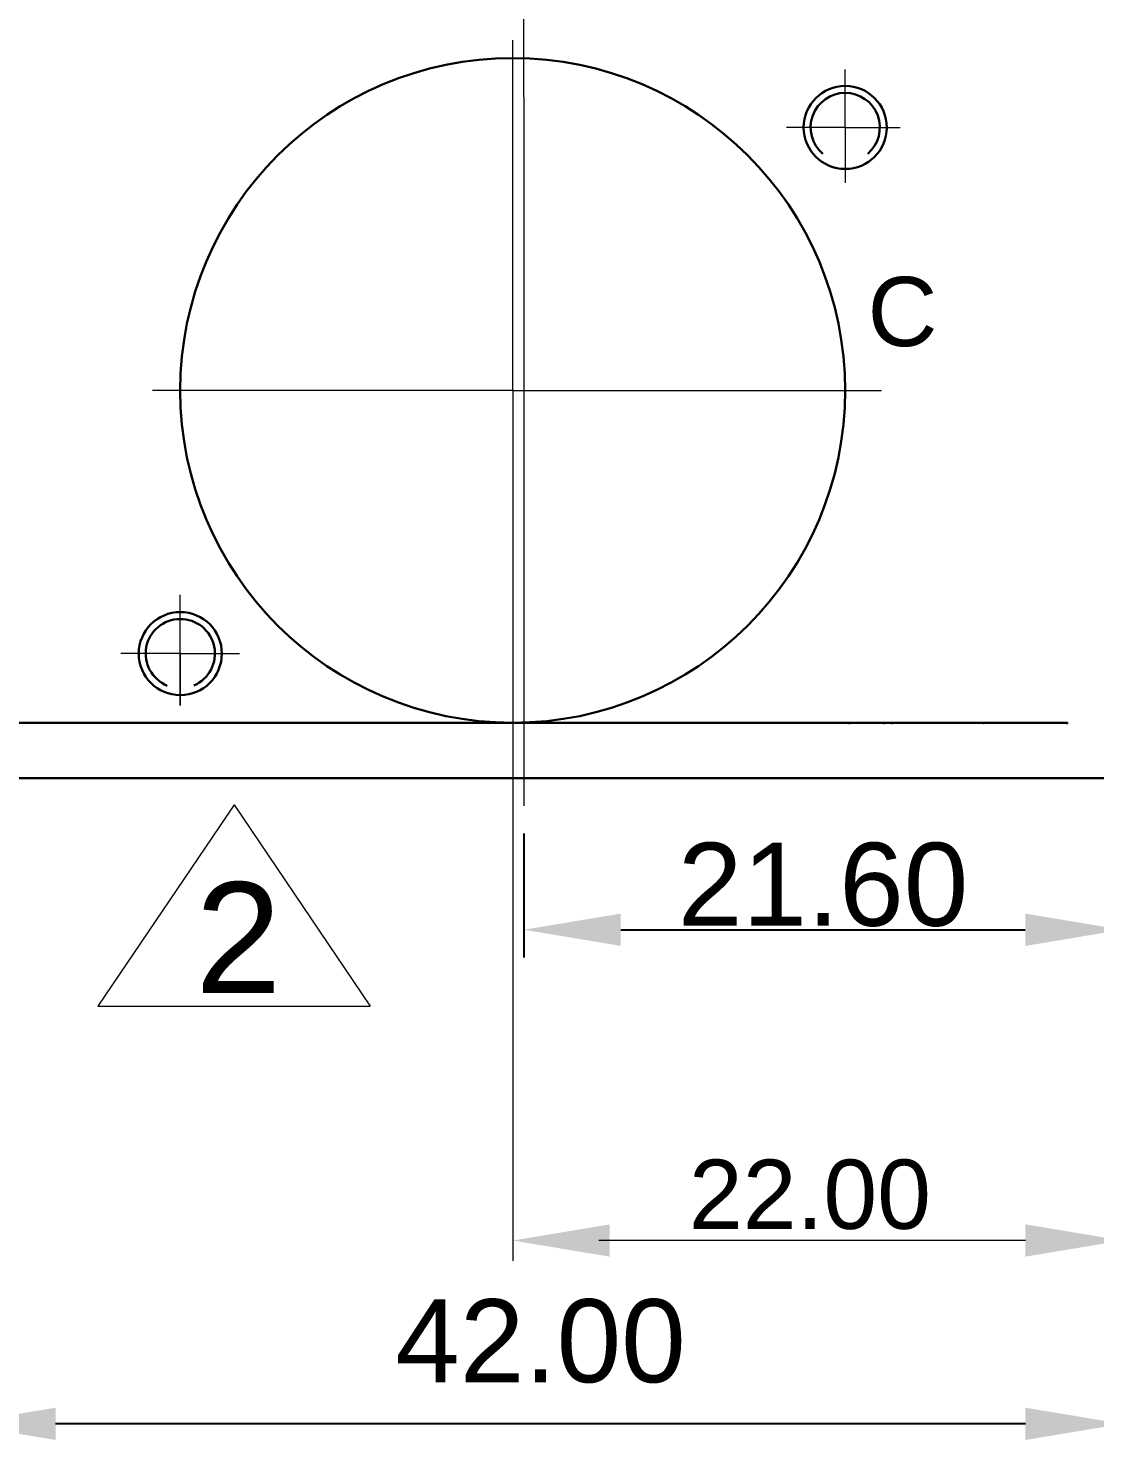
# Model space of a CAD drawing. Extents: x 23 to 957, y -67 to 697.
# Drawn here: x 119.6 to 158.1, y 52.2 to 103.6 of the extents above; entities that cross this region are included whole.
import ezdxf
from ezdxf.enums import TextEntityAlignment as Align

# ---------------------------------------------------------------- set-up
doc = ezdxf.new("R2010")
doc.units = 0
doc.header["$MEASUREMENT"] = 0
doc.layers.get('0').update_dxf_attribs({"linetype": 'CONTINUOUS'})
doc.layers.get('DEFPOINTS').update_dxf_attribs({"linetype": 'CONTINUOUS'})
doc.layers.add('DIM', color=1, linetype='CONTINUOUS', lineweight=13)
doc.layers.add('EMNE', color=3, linetype='CONTINUOUS', lineweight=30)
doc.styles.get("Standard").update_dxf_attribs({"font": 'ARIAL.TTF'})
doc.dimstyles.get("Standard").update_dxf_attribs({"dimtxt": 0.18, "dimasz": 0.18, "dimexe": 0.18, "dimexo": 0.0625, "dimgap": 0.09, "dimtad": 0, "dimtih": 1, "dimtoh": 1, "dimdec": 4, "dimzin": 0, "dimdsep": 46, "dimtxsty": 'Standard', "dimcen": 0.09, "dimadec": 0, "dimazin": 0, "dimtfac": 1, "dimtdec": 4, "dimtofl": 0, "dimtmove": 0, "dimatfit": 3, "dimfxl": 0, "dimtolj": 1, "dimtzin": 0, "dimarcsym": 0})

# ---------------------------------------------------------------- blocks, each defined once
blk = doc.blocks.new('*D40')
at = {"color": 0, "linetype": 'ByBlock'}
for p, q in [((113.074, 75.527), (113.074, 52.213)), ((155.074, 75.527), (155.074, 52.213)), ((151.574, 53.213), (116.574, 53.213))]:
    blk.add_line(p, q, dxfattribs=at)
for points in [[(116.574, 53.796), (116.574, 52.63), (113.074, 53.213)], [(151.574, 53.796), (151.574, 52.63), (155.074, 53.213)]]:
    blk.add_solid(points, dxfattribs=at)
at = {"layer": 'DEFPOINTS', "color": 0, "linetype": 'ByBlock'}
for p in [(113.074, 76.527), (155.074, 76.527), (113.074, 53.213)]:
    blk.add_point(p, dxfattribs=at)
at = {"color": 0, "linetype": 'ByBlock'}
blk.add_text('42.00', height=3, dxfattribs=at).set_placement((134.074, 56.213), align=Align.MIDDLE_CENTER)
blk = doc.blocks.new('*D80')
at = {"layer": 'DEFPOINTS', "color": 0}
for p in [(159.073, 144.363), (144.563, 143.605), (159.073, 76.527)]:
    blk.add_point(p, dxfattribs=at)
at = {"layer": 'DIM', "color": 0, "lineweight": -2}
for p, q in [((144.563, 144.605), (144.563, 145.363)), ((159.073, 77.527), (159.073, 145.363)), ((141.063, 144.363), (137.563, 144.363)), ((162.573, 144.363), (166.073, 144.363))]:
    blk.add_line(p, q, dxfattribs=at)
at = {"layer": 'DIM', "color": 0}
for points in [[(141.063, 144.946), (141.063, 143.779), (144.563, 144.363)], [(162.573, 144.946), (162.573, 143.779), (159.073, 144.363)]]:
    blk.add_solid(points, dxfattribs=at)
at = {"layer": 'DIM', "color": 0, "insert": (151.281, 144.854), "char_height": 3, "attachment_point": 5}
blk.add_mtext('\\A1;14.51', dxfattribs=at)
blk = doc.blocks.new('*D81')
at = {"layer": 'DEFPOINTS', "color": 0}
for p in [(159.073, 250.819), (127.963, 235.897), (159.073, 76.527)]:
    blk.add_point(p, dxfattribs=at)
at = {"layer": 'DIM', "color": 0, "lineweight": -2}
for p, q in [((127.963, 236.897), (127.963, 251.819)), ((159.073, 77.527), (159.073, 251.819)), ((131.463, 250.819), (155.573, 250.819))]:
    blk.add_line(p, q, dxfattribs=at)
at = {"layer": 'DIM', "color": 0}
for points in [[(131.463, 251.402), (131.463, 250.236), (127.963, 250.819)], [(155.573, 251.402), (155.573, 250.236), (159.073, 250.819)]]:
    blk.add_solid(points, dxfattribs=at)
at = {"layer": 'DIM', "color": 0, "insert": (150.161, 253.036), "char_height": 3, "attachment_point": 5}
blk.add_mtext('\\A1;31.11', dxfattribs=at)
blk = doc.blocks.new('*D91')
at = {"layer": 'DEFPOINTS', "color": 0}
for p in [(159.073, 76.527), (137.473, 75.527), (159.073, 71.055)]:
    blk.add_point(p, dxfattribs=at)
at = {"layer": 'DIM', "color": 0, "lineweight": -2}
for p, q in [((159.073, 75.527), (159.073, 70.055)), ((137.473, 74.527), (137.473, 70.055)), ((140.973, 71.055), (155.573, 71.055))]:
    blk.add_line(p, q, dxfattribs=at)
at = {"layer": 'DIM', "color": 0}
for points in [[(140.973, 71.638), (140.973, 70.471), (137.473, 71.055)], [(155.573, 71.638), (155.573, 70.471), (159.073, 71.055)]]:
    blk.add_solid(points, dxfattribs=at)
at = {"layer": 'DIM', "color": 0, "insert": (148.273, 72.676), "char_height": 3, "attachment_point": 5}
blk.add_mtext('\\A1;21.60', dxfattribs=at)

msp = doc.modelspace()

# ---------------------------------------------------------------- linework, layer by layer
at = {"layer": 'DEFPOINTS', "color": 0, "linetype": 'ByBlock'}
msp.add_point((138.07412, 76.52671), dxfattribs=at)
at = {"layer": 'DIM'}
for p, q in [((137.47282, 101.13), (137.47282, 127.56096)), ((137.07, 90.53), (137.07, 103.17329)), ((149.07282, 100.02671), (149.07282, 102.12465)), ((137.47282, 101.13), (137.47282, 75.52671)), ((149.07282, 100.02671), (146.95426, 100.02671)), ((149.07282, 100.02671), (149.07282, 98.02538)), ((149.07282, 100.02671), (151.05507, 100.02671)), ((137.07, 90.53), (124.066, 90.53)), ((137.07, 90.53), (137.07, 74.97281)), ((137.07, 90.53), (150.3875, 90.53)), ((125.07282, 81.02671), (125.07282, 83.15363)), ((125.07282, 81.02671), (122.92158, 81.02671)), ((125.07282, 81.02671), (125.07282, 79.1497)), ((125.07282, 79.1497), (125.07282, 81.02671)), ((125.07282, 81.02671), (127.21313, 81.02671)), ((127.01605, 75.56029), (122.1008, 68.30171)), ((127.01605, 75.56029), (131.93129, 68.30171)), ((122.1008, 68.30171), (131.93129, 68.30171))]:
    msp.add_line(p, q, dxfattribs=at)
at = {"layer": 'DIM', "color": 1, "linetype": 'ByBlock'}
for p, q in [((137.07412, 75.52671), (137.07412, 59.10307)), ((155.57412, 59.83317), (140.18069, 59.83317))]:
    msp.add_line(p, q, dxfattribs=at)
for points in [[(140.57412, 60.4165), (140.57412, 59.24984), (137.07412, 59.83317)], [(155.57412, 60.4165), (155.57412, 59.24984), (159.07412, 59.83317)]]:
    msp.add_solid(points, dxfattribs=at)
at = {"layer": 'EMNE'}
for p, q in [((117.07282, 78.52671), (157.07282, 78.52671)), ((117.07282, 76.52671), (159.07282, 76.52671))]:
    msp.add_line(p, q, dxfattribs=at)
for centre, radius in [((137.07, 90.53), 12), ((149.07282, 100.02671), 1.5), ((125.07282, 81.02671), 1.5)]:
    msp.add_circle(centre, radius, dxfattribs=at)
for centre, start, end in [((149.07282, 100.02671), 310.487852, 229.693817), ((125.07282, 81.02671), 293.127718, 247.906508)]:
    msp.add_arc(centre, 1.25, start, end, dxfattribs=at)
at = {"layer": 'EMNE', "color": 0, "linetype": 'ByBlock'}
for p in [(149.22282, 78.52671), (150.47282, 78.52671), (150.77282, 78.52671), (154.07282, 78.52671), (157.07282, 78.52671), (157.07282, 78.52671), (157.07282, 78.52671), (157.07282, 78.52671)]:
    msp.add_point(p, dxfattribs=at)

# ---------------------------------------------------------------- texts
at = {"layer": 'DIM'}
for s, height, p in [('C', 2.5, (149.87872, 92.13057)), ('2', 4, (125.61169, 68.77001)), ('22.00', 2.5, (143.43029, 60.25338))]:
    msp.add_text(s, height=height, dxfattribs=at).set_placement(p)

# ---------------------------------------------------------------- dimensions: what is measured, and where the dimension line sits
for base, p1, picture, middle in [((159.07282, 250.81898), (127.96282, 235.89725), '*D81', (150.16051, 253.03574)), ((159.07282, 144.36283), (144.56282, 143.60509), '*D80', (151.28135, 144.85425))]:
    dim = msp.add_linear_dim(base=base, p1=p1, p2=(159.07282, 76.52671), dimstyle='Standard', override={"dimtxt": 3, "dimasz": 3.5, "dimexe": 1, "dimexo": 1, "dimtad": 1, "dimtih": 0, "dimtoh": 0, "dimdec": 2, "dimtdec": 2, "dimtix": 1, "dimtmove": 2}, dxfattribs=at)
    dim.commit()
    dim.dimension.update_dxf_attribs({"geometry": picture, "text_midpoint": middle, "dimtype": 160})
dim = msp.add_linear_dim(base=(117.07412, 53.21287), p1=(159.07412, 76.52671), p2=(117.07412, 76.52671), dimstyle='Standard', dxfattribs=at)
dim.commit()
dim.dimension.update_dxf_attribs({"geometry": '*D40', "text_midpoint": (138.07412, 56.21287), "insert": (4, 0)})
dim = msp.add_linear_dim(base=(159.07282, 71.05469), p1=(137.47282, 75.52671), p2=(159.07282, 76.52671), dimstyle='Standard', override={"dimtxt": 3, "dimasz": 3.5, "dimexe": 1, "dimexo": 1, "dimtad": 1, "dimtih": 0, "dimtoh": 0, "dimdec": 2, "dimtdec": 2, "dimtix": 1, "dimtmove": 2}, dxfattribs=at)
dim.commit()
dim.dimension.update_dxf_attribs({"geometry": '*D91', "text_midpoint": (148.27282, 72.67641)})

doc.saveas('drawing.dxf')
